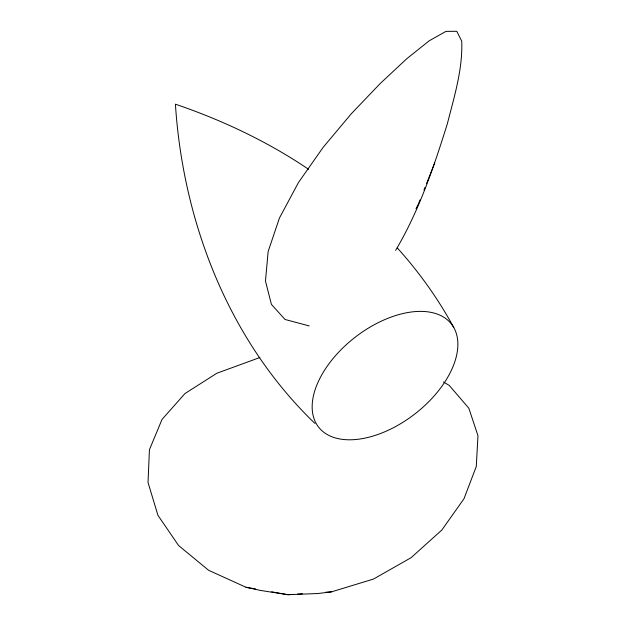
<?xml version="1.0" encoding="UTF-8"?>
<svg xmlns="http://www.w3.org/2000/svg" width="626" height="626" viewBox="0 0 626 626"><rect width="100%" height="100%" fill="white"/><g stroke="black" fill="none" stroke-linecap="round" stroke-linejoin="round"><path stroke-width="0.94" d="M395.632 250.353C419.044 210.978 433.74 167.22 447.371 123.705C454.226 96.654 462.81 69.361 461.73 41.144L456.784 31.3L445.939 31.37L429.06 40.886L406.697 58.789L380.099 83.634L351.382 113.674L323.227 147.227L298.422 182.604L279.446 218.02L268.139 251.542L265.471 281.066L271.418 304.4L285.041 319.479L309.213 325.919M418.598 203.552L420.03 199.937M423.974 190.014L425.046 187.307M426.486 183.7L434.726 162.94M416.008 208.716L418.168 204.412M259.9 357.509L216.784 373.276L184.952 393.551L162.009 419.451L149.426 449.734L148.033 482.505L157.948 515.347L178.598 545.528L208.622 570.294L245.94 587.243L260.252 590.396L287.89 594.7L317.812 593.526L331.483 591.867L373.503 579.05L411.079 557.696L441.839 530.034L463.991 498.734L476.284 466.487L477.967 435.688L468.843 408.238L449.265 385.444L443.466 381.977M292.733 594.387L287.89 594.7L271.684 591.82M297.577 594.074L302.421 593.753M325.676 592.243L331.483 591.867M245.94 587.243L255.478 588.941M308.634 169.333C267.56 141.531 222.3 120.176 175.413 104.174C183.066 222.253 228.654 340.497 314.941 423.434M397.33 247.966C419.177 272.169 438.239 298.899 453.787 327.57A84.072 48.617 -37.7 0 1 371.523 436.502A84.072 48.617 -37.7 0 1 329.753 362.728A84.072 48.617 -37.7 0 1 453.787 327.57"/></g></svg>
